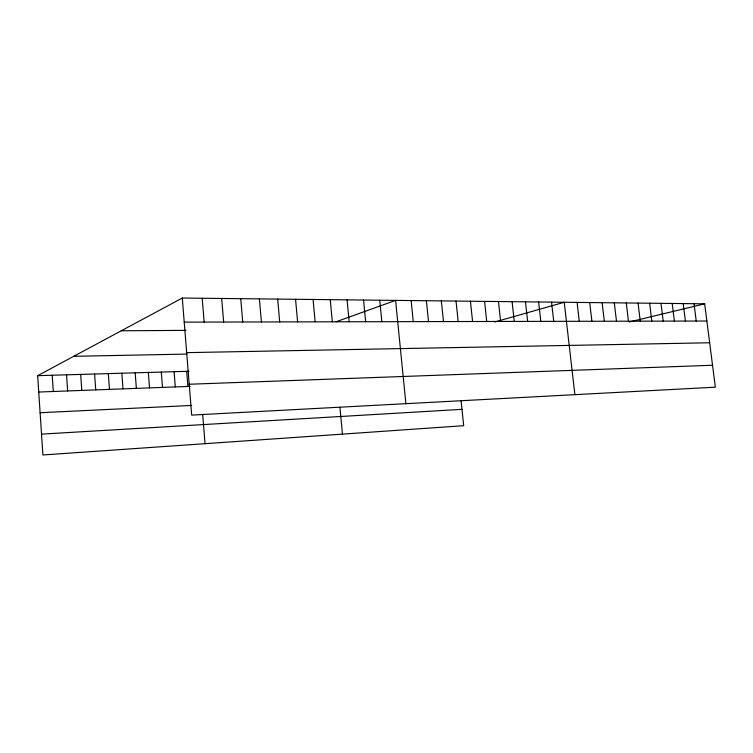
<?xml version="1.0" encoding="UTF-8"?>
<svg xmlns="http://www.w3.org/2000/svg" width="753" height="753" viewBox="0 0 753 753"><rect width="100%" height="100%" fill="white"/><g stroke="black" fill="none" stroke-linecap="round" stroke-linejoin="round"><path stroke-width="1.13" d="M461.1 400.944L463.697 425.69L42.912 454.972L37.65 375.672L182.292 298.028L704.667 303.826L715.35 387.174L191.676 415.101L182.292 298.028M336.073 321.776L395.589 300.4L405.886 403.683M494.909 321.936L564.232 302.273L574.887 394.666M629.348 321.973L704.667 303.826M41.528 434.123L461.984 409.34M40.107 412.729L191.704 405.443M189.201 384.246L712.545 365.261M38.732 392.04L190.17 386.364M37.65 375.672L188.965 371.267M73.738 356.301L186.942 354.079M186.669 352.639L709.655 342.766M121.261 330.793L185.935 330.36M184.221 322.124L706.869 321.023M694.021 303.713L696.224 321.051M683.197 303.591L685.399 321.07M672.184 303.468L674.396 321.098M660.993 303.346L663.205 321.117M649.613 303.214L651.825 321.145M638.045 303.092L640.248 321.164M626.27 302.96L628.473 321.192M614.297 302.828L616.5 321.22M602.108 302.687L604.311 321.239M589.703 302.555L591.905 321.267M577.08 302.414L579.283 321.296M551.544 302.132L553.737 321.352M538.621 301.991L540.814 321.371M525.472 301.84L527.655 321.399M512.078 301.689L514.261 321.427M498.448 301.539L500.623 321.456M484.565 301.388L486.739 321.493M470.427 301.228L472.583 321.522M456.017 301.068L458.172 321.55M441.333 300.908L443.489 321.578M426.377 300.739L428.523 321.616M411.129 300.569L413.265 321.644M379.728 300.221L381.846 321.71M363.567 300.042L365.666 321.747M347.077 299.863L349.166 321.776M330.247 299.675L332.327 321.813M339.942 407.42L342.446 434.123M313.079 299.487L315.14 321.851M295.553 299.289L297.604 321.889M277.669 299.092L279.692 321.926M259.399 298.885L261.413 321.964M240.734 298.677L242.73 322.002M221.674 298.47L223.65 322.049M202.199 298.254L204.148 322.086M202.698 414.762L205.042 443.686M186.697 371.333L187.911 386.449M174.094 371.7L175.289 386.92M161.302 372.067L162.497 387.4M148.332 372.453L149.518 387.889M135.182 372.829L136.359 388.379M121.845 373.224L123.003 388.877M108.319 373.61L109.467 389.386M94.596 374.015L95.735 389.903M80.665 374.42L81.795 390.431M66.537 374.834L67.648 390.958M52.202 375.248L53.303 391.494"/></g></svg>
